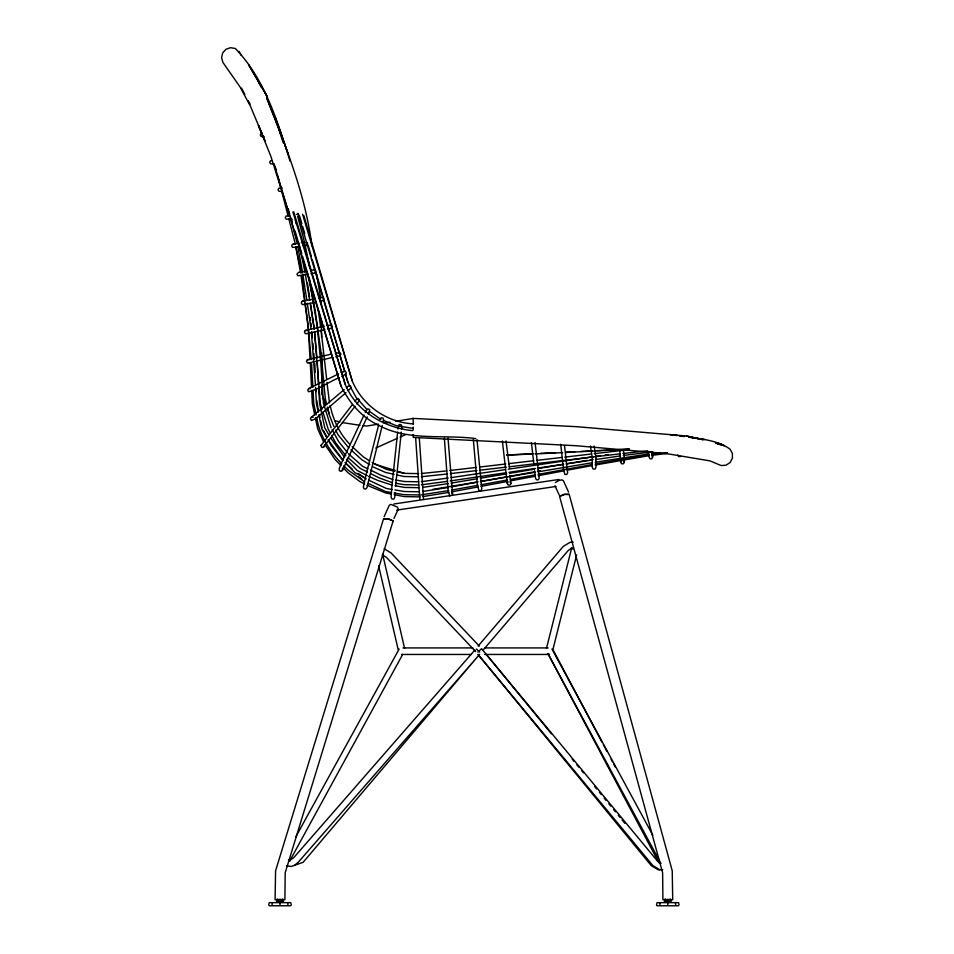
<?xml version="1.0" encoding="UTF-8"?>
<svg xmlns="http://www.w3.org/2000/svg" width="954" height="954" viewBox="0 0 954 954"><rect width="100%" height="100%" fill="white"/><g stroke="black" fill="none" stroke-linecap="round" stroke-linejoin="round"><path stroke-width="1.43" d="M413.189 434.487L413.189 437.409L576.133 445.721L666.751 453.639L709.979 460.889L721.176 465.552L726.03 465.194L730.12 462.535L732.422 458.242L732.374 453.365L729.989 449.119C718.088 440.557 702.895 439.257 688.871 437.135M413.201 430.099L413.201 427.177M413.201 424.244L413.201 418.401L576.884 426.7L686.749 436.038L703.062 439.699L686.749 436.038M395.028 492.884L394.753 497.439L393.835 499.025L392.011 499.025L391.092 497.439L391.927 486.135L397.651 432.055M397.925 429.097L399.118 424.566L400.942 424.566L401.861 426.152L401.586 429.097M401.312 432.055L395.6 486.135M277.602 901.327L277.972 899.062M665.391 901.327L665.761 899.062M393.12 520.92L388.433 518.904L383.52 518.904L275.575 870.811L275.098 899.753L284.912 899.753L285.186 872.767L393.12 520.92L388.421 518.928L383.52 518.928M277.125 899.062L276.6 901.327L283.41 901.327L282.885 899.062M664.926 899.062L664.401 901.327L671.199 901.327L670.686 899.062M378.619 424.947L365.752 476.034L363.331 487.112L364.023 488.806L365.835 489.068L366.956 487.625L382.256 425.46M382.936 422.61L383.615 419.748L382.936 418.055L381.111 417.792L379.99 419.235M546.499 648.326L571.684 547.906M552.879 649.674L576.621 554.989M272.415 902.639L272.045 904.988M660.216 902.639L659.846 904.988M363.999 415.109L341.138 463.656L339.23 468.688L339.266 470.525L340.864 471.407L342.438 470.465L367.207 416.874M384.116 516.698L389.339 505.179L390.949 504.392L397.317 507.087L398.355 508.983L393.942 518.427M324.503 445.756L324.837 445.017L323.597 447.343L321.76 447.343L321.176 445.017M365.263 412.462L366.527 409.815L368.089 408.872L369.699 409.767L368.471 414.239M295.597 837.242L399.142 649.042M289.837 860.794L402.731 654.337M313.52 299.115L302.179 301.321L301.261 302.907L302.179 304.493L304.004 304.493L315.357 302.287M324.372 326.173L305.316 330.454L304.398 332.04L305.316 333.626L307.152 333.626L324.861 329.655M338.634 373.861L308.619 388.6L307.701 390.186L308.619 391.772C319.256 389.22 328.832 381.779 339.23 377.689M344.191 389.614L311.35 417.256L310.432 418.842L311.35 420.428L315.094 419.152L346.028 392.654M320.842 445.756L352.408 404.579M509.806 475.295L510.939 483.499L510.032 485.085L508.196 485.085L507.278 483.499L508.196 481.913M623.32 449.751L624.357 457.956L624.357 462.213L623.451 463.799L621.614 463.799L620.696 462.213L621.614 460.627M651.82 452.208L652.786 456.143L651.868 458.814L650.032 458.814L649.114 457.228L648.16 452.208M323.919 446.603L355.115 406.261M356.844 403.983L359.491 400.322L358.573 398.939L356.736 398.939L355.007 401.193M478.169 645.989L563.301 546.392L570.194 542.23L573.223 542.23M482.879 650.354L568 550.756L569.717 549.385L573.092 548.622L571.243 547.93L572.018 548.55M474.913 649.984L293.498 857.944L289.98 860.079L288.418 860.079L290.266 860.77L289.491 860.162M477.859 652.119L481.198 649.042M348.162 390.842L351.215 387.503L350.297 385.988L348.46 385.988L346.326 387.801M294.881 864.992L298.22 862.309L479.635 654.349L303.122 862.309L291.328 866.482L286.45 865.791M382.327 555.085L383.103 554.477M559.593 496.39L564.291 494.399L569.192 494.399L672.236 870.811L672.713 899.753L662.899 899.753L662.625 872.767L559.593 496.39L564.279 494.375L569.192 494.375M555.395 482.557L558.46 480.649L561.763 479.862L563.373 480.649L568.596 492.169M341.103 372.561L345.396 371.261L346.314 372.847L345.396 374.433L341.699 376.377M375.781 448.022L397.353 438.315M400.048 437.111L405.438 434.678M298.972 243.198L293.391 244.212M327.043 325.564L331.563 324.944L332.469 326.53L331.563 328.116L327.544 329.047M318.815 297.922L323.287 297.326L324.205 298.912L323.287 300.498L320.639 301.094M331.038 354.196L307.355 359.718L306.472 361.387L307.379 362.973L309.215 362.973M335.343 353.242L340.041 352.61L340.96 354.196L340.041 355.782L335.736 356.736M332.874 357.368L309.179 362.89M310.539 270.352L315.082 269.815L316.001 271.401L315.082 272.987L311.016 273.786M448.774 492.419L422.849 496.569M451.707 491.87L478.061 486.934M480.995 486.385L507.349 481.448M510.283 480.899L535.182 476.249M538.104 475.7L564.47 470.763M560.702 444.242L563.623 470.191L564.911 474.448L566.736 474.448L567.654 472.862L567.284 470.191L592.291 465.552M595.224 465.003L649.018 455.666M306.496 271.139L298.471 272.379L296.921 274.168L297.839 275.754L308.321 274.311M448.189 487.47L422.729 491.489M451.123 486.945L477.453 482.164M480.387 481.627L506.717 476.845M509.651 476.308L534.514 471.801M537.448 471.264L540.369 470.727M448.774 490.594L421.453 494.816M451.707 490.058L478.061 485.276M480.995 484.739L507.349 479.957M510.283 479.421L535.182 474.901M538.104 474.365L592.291 464.526M595.224 463.99L649.018 454.903M448.189 483.606L422.729 487.387M451.123 483.118L477.453 478.717M480.387 478.228L506.717 473.816M509.651 473.327L534.514 469.177M537.448 468.688L563.778 464.276M566.712 463.787L587.199 460.365M590.121 459.876L593.042 459.387M432.663 489.414L478.061 481.83M480.995 481.329L535.182 472.278M538.104 471.789L592.291 462.726M595.224 462.237L649.018 453.889M378.464 424.125L366.885 426.033L362.735 425.603M384.247 423.171L390.043 422.217M395.827 421.263L413.201 418.401M393.775 504.01L558.937 479.48M396.697 510.116L556.015 486.457M448.225 478.037L421.382 481.651M451.147 477.596L505.381 469.63M508.315 469.189L593.328 456.692M596.262 456.262L600.662 455.618M605.063 454.975L607.996 454.533M447.331 481.365L421.453 484.823M450.264 480.935L506.014 472.731M508.947 472.302L535.361 468.414M538.294 467.985L563.23 464.312M566.163 463.882L592.577 459.995M595.511 459.566L620.446 455.905M623.379 455.463L652.715 451.743M298.375 246.931L292.556 247.384L291.638 245.798L292.556 244.212L295.215 244.212M651.844 455.32L667.406 453.4M651.844 454.557L667.406 452.673M447.414 473.971L421.453 476.702M450.371 473.625L476.917 470.537M479.862 470.191L506.419 467.09M509.364 466.756L619.993 453.854M622.938 453.508L647.73 450.777M446.83 470.859L421.382 473.53M449.775 470.513L476.308 467.424M480.733 466.911L505.787 463.99M508.732 463.644L533.787 460.722M536.732 460.388L561.787 457.467M564.732 457.121L591.253 454.032M594.211 453.687L628.102 449.739M651.844 453.579L660.335 452.649M301.392 242.638L304.922 242.328M303.229 245.81L306.735 245.5L307.653 243.914L306.735 242.328M282.384 187.974L278.938 188.141L278.019 189.727L278.938 191.313L281.812 191.313M565.65 452.518L629.521 449.107L596.966 450.646M506.634 455.034L533.286 453.734M540.691 453.377L555.502 452.661M565.865 452.16L574.749 451.719M580.676 451.433L592.517 450.86M535.039 453.913L562.681 452.673M506.574 455.046L532.165 454.044M262.386 133.381L261.169 133.381L260.251 134.967L261.169 136.553L264.21 136.553M271.628 160.677L270.59 160.677L269.672 162.263L270.59 163.85L273.464 163.85M296.479 214.34L298.304 214.34L299.222 215.926M290.135 215.974L286.14 215.974L285.222 217.56L286.14 219.146L291.96 219.146M302.179 301.321L304.004 301.321M305.316 330.454L307.152 330.454M307.379 359.801L309.179 359.718M308.619 388.6L310.444 388.6M311.35 417.256L313.186 417.256M680.524 456.537L678.688 456.537L677.781 454.951M403.017 647.921L472.862 647.921M484.704 647.921L548.073 647.921M401.527 654.456L471.383 654.456M484.704 654.456L549.54 654.456L547.369 653.824M662.78 869.75L658.105 869.75L651.224 865.576L477.954 654.372L652.858 865.576L659.739 869.75M269.278 905.775L290.731 905.775M657.079 905.775L678.532 905.775M397.675 471.872L404.591 473.375L418.639 473.625M418.639 481.782L404.591 481.543L395.779 480.029M418.639 487.673L404.591 487.434L395.051 485.717M418.639 491.775L404.591 491.537L394.908 489.927M418.603 476.797L404.102 476.511L396.995 474.961M418.603 484.954L404.102 484.668L395.946 483.249M420.046 494.983L404.102 494.673L394.157 492.991M420.046 496.891L404.102 496.581L394.157 494.637M475.664 438.554C443.371 434.344 407.99 441.428 378.297 425.09C361.351 417.172 349.236 402.516 341.031 386.036L274.931 166.831M359.968 425.317L342.403 422.586M677.555 435.561L670.555 434.619L676.422 435.453M680.357 435.93L684.555 436.491M679.355 435.859L683.756 436.479M692.556 437.731L704.672 439.484M688.693 437.111L696.969 438.351M413.201 423.85C386.716 422.479 362.341 405.295 352.157 380.801L302.609 214.256M412.999 428.37L396.435 425.722L383.484 420.452M412.366 430.636C384.379 427.762 356.045 411.234 345.229 384.331L292.914 211.943M392.13 489.462L386.597 488.543L368.709 480.172M391.307 492.514L385.619 491.56L368.268 483.428M392.332 485.228L377.617 480.375L368.649 476.332M391.307 494.077L385.619 492.968L367.111 485.288M394.908 471.264L386.597 469.451L372.155 462.559M394.157 474.341L385.619 472.468L373.181 466.971M334.961 420.726L339.874 421.954M374.612 464.133L395.051 470.441M397.782 471.276L404.591 473.375M392.845 479.516L380.861 475.152L370.45 470.06M391.867 482.533L379.43 477.99L371.166 473.864M384.152 548.765L391.057 552.938L479.349 646.108M382.816 555.168L386.346 557.303L475.652 651.546M661.098 863.358L657.58 861.212L481.734 648.875M367.862 468.819L362.699 466.351L348.365 453.722M367.576 472.087L360.397 468.533L348.162 457.729M367.362 475.676L357.13 470.429L346.469 459.268M364.678 484.036L359.825 481.531L347.876 472.612L342.999 467.603M365.585 478.264L354.828 472.612L345.05 462.368M369.699 460.973L363.546 457.038L352.157 446.687M369.735 464.753L361.673 459.601L350.965 449.871M369.472 411.341L380.896 419.402M352.455 469.32L346.123 463.644M358.155 473.339L366.133 478.968M364.261 481.531L347.876 469.893L343.774 465.779M358.239 476.404L361.697 478.968M290.064 161.214C277.757 121.766 264.687 78.8 235.304 48.475L230.486 47.7L225.895 49.334L222.664 52.983L221.578 57.741L222.914 62.427L240.026 86.921L250.473 106.299L264.997 140.953L262.839 135.838M476.428 649.042L479.755 652.119M551.937 649.042L652.81 835.203M343.07 460.603L331.181 445.566L328.581 440.498M341.711 463.716C329.619 451.087 319.518 435.262 316.776 417.769M341.043 465.6L335.176 459.589L324.897 444.576M344.537 457.24L330.764 438.041M343.094 460.317L328.128 439.806M367.195 409.731L356.021 397.222L347.96 382.506L345.431 373.98M350.249 444.671C339.672 434.082 333.292 420.154 330.179 405.641M348.83 447.927L338.145 434.917L335.677 430.087M486.445 654.611L551.412 733.805M572.138 759.062L574.01 761.352M576.836 764.798L578.72 767.099M581.546 770.534L583.431 772.835M594.736 786.609L596.62 788.898M599.446 792.345L601.33 794.646M604.144 798.081L606.028 800.382M608.855 803.828L610.739 806.118M613.565 809.564L615.449 811.854M618.275 815.3L620.16 817.602M622.044 819.891L624.87 823.338M347.471 452.59L338.479 441.308L332.099 429.634M345.944 455.762L335.725 442.894L331.622 435.37M328.51 434.201L324.742 427.797L319.578 403.423L318.719 387.229M326.733 437.421L321.844 429.109L318.827 414.942M651.868 455.642L652.786 457.228M623.451 460.627L624.357 462.213M510.032 481.913L510.939 483.499M451.695 492.896L452.613 494.482L448.022 438.208M449.859 496.068L448.177 490.857L444.361 438.208M330.251 432.866L328.212 429.109L322.941 412.104M239.144 51.456L241.255 55.356M659.834 861.438L548.323 654.337L658.916 862.75M241.505 88.114L244.82 94.291M248.135 100.48L250.127 104.189M553.308 650.389L601.998 742.14M603.393 744.764L606.863 751.311M611.037 759.181L612.432 761.805M613.827 764.416L615.211 767.04M323.382 430.337L326.626 436.682M259.512 83.403L256.256 76.809L261.241 87.267M554.989 485.801L559.247 495.102M323.704 442L317.777 429.109L315.357 417.769M288.704 212.706L270.829 156.253L258.534 125.63L261.766 133.286M258.534 125.63L259.87 128.933M333.817 426.474L328.987 414.084L327.317 407.084M322.786 396.494L325.863 404.496M327.401 408.503L329.452 413.833M311.886 245.798C305.375 194.377 285.592 145.855 266.703 97.916L281.215 135.039L275.098 117.235L283.135 142.766M275.098 117.235L288.382 154.572M675.384 902.639L675.754 904.988M287.595 902.639L287.965 904.988M274.013 163.623L276.338 170.48M331.098 427.797L323.478 403.423L320.878 363.665L317.169 326.137L309.203 278.222M322.058 409.266L320.305 403.602L314.582 332.087M293.784 211.943L345.229 384.331M297.946 213.267L344.597 371.13M291.232 218.072L292.496 222.342M295.036 230.88L301.786 253.657M302.633 256.507L341.031 386.036M303.873 215.687L352.157 380.801M323.096 397.973L325.147 404.985M299.747 216.51L301.822 223.665M302.656 226.527L304.731 233.682M308.059 245.13L311.374 256.578M312.208 259.44L315.118 269.457M315.953 272.319L323.012 296.646M324.265 300.939L331.324 325.266M332.159 328.128L344.632 371.058M345.467 373.92L347.96 382.506M297.648 216.367L304.457 241.934L309.883 268.062M295.358 220.088L296.491 224.333M288.215 208.747L289.682 214.411M290.791 218.669L297.076 242.757M277.805 176.156L281.096 188.904M281.824 191.742L288.048 215.831M288.776 218.669L295.001 242.757M329.5 402.791L326.96 382.411M326.65 404.293L325.314 398.689L320.747 350.392L314.88 308.631L308.237 275.766M382.673 554.441L404.603 648.315M378.643 565.901L398.212 649.662M295.919 247.062L301.476 272.904M318.135 409.159L316.764 400.477M319.351 414.895L319.96 417.757M320.568 420.631L322.082 427.797M318.231 412.104L316.418 403.602L315.559 387.396M316.168 414.942L313.759 403.602L313.043 390.341M314.76 414.942L312.34 403.602L311.672 390.341M299.735 247.062L305.113 272.904M507.278 483.499L502.353 440.975M295.8 247.062L300.641 272.904M297.875 247.062L302.645 272.904M316.585 274.192L320.616 297.851M305.352 274.358L309.68 300.331M310.157 303.217L314.295 329.202M669.839 899.062L670.209 901.327M282.038 899.062L282.408 901.327M302.859 274.358L306.842 300.331M307.283 303.217L311.087 329.202M307.331 282.575L309.549 297.099M310.658 304.362L314.26 329.023M619.659 449.751L620.696 462.213M423.528 499.3L419.295 437.636M419.867 499.3L415.622 437.636M318.04 308.452L320.675 327.174M321.081 330.048L326.685 379.489M301.047 275.801L308.142 326.316L311.219 359.515M594.127 446.043L595.952 457.717L595.952 467.472L595.034 469.058L593.209 469.058L592.291 467.472L592.291 457.717L590.466 446.043M533.918 464.681L531.414 442.584M509.424 467.973L506.014 440.975M310.217 317.432L310.587 320.329M310.944 323.239L311.302 326.137M301.834 275.801L304.898 300.331M305.256 303.217L308.142 326.316L310.086 359.515M534.645 470.763L535.54 478.228L536.458 479.814L538.294 479.814L539.213 478.228L535.075 442.584M564.518 445.673L567.284 470.191M477 439.555L481.806 489.056L480.888 490.642L479.063 490.642L477.37 485.431L473.327 439.555M314.534 331.909L316.943 357.893M317.217 360.779L318.564 384.283M311.839 331.909L312.375 337.68M312.912 343.452L313.449 349.236M313.854 353.564L314.391 359.336M311.362 332.087L315.404 384.462M314.784 363.665L315.261 372.501M316.132 388.695L316.287 391.641M311.624 363.844L312.888 387.396M321.987 389.268L322.273 395.159L322.166 384.999M310.336 363.844L311.529 387.396M320.699 300.748L320.794 303.658M321.283 319.626L321.605 337.191M342.403 468.641L342.438 470.465M321.784 353.04L322.13 382.089M679.057 904.988L678.532 902.639L657.079 902.639L656.555 904.988M667.8 899.062L667.8 901.327M667.8 902.639L667.8 904.988M291.256 904.988L290.731 902.639L269.278 902.639L268.754 904.988M279.999 899.062L279.999 901.327M279.999 902.639L279.999 904.988M720.962 443.968L715.655 442.93L720.962 443.968M724.229 445.625L717.325 443.801L724.229 445.625M260.347 84.751L248.6 64.777L267.168 96.378L260.347 84.751"/></g></svg>
